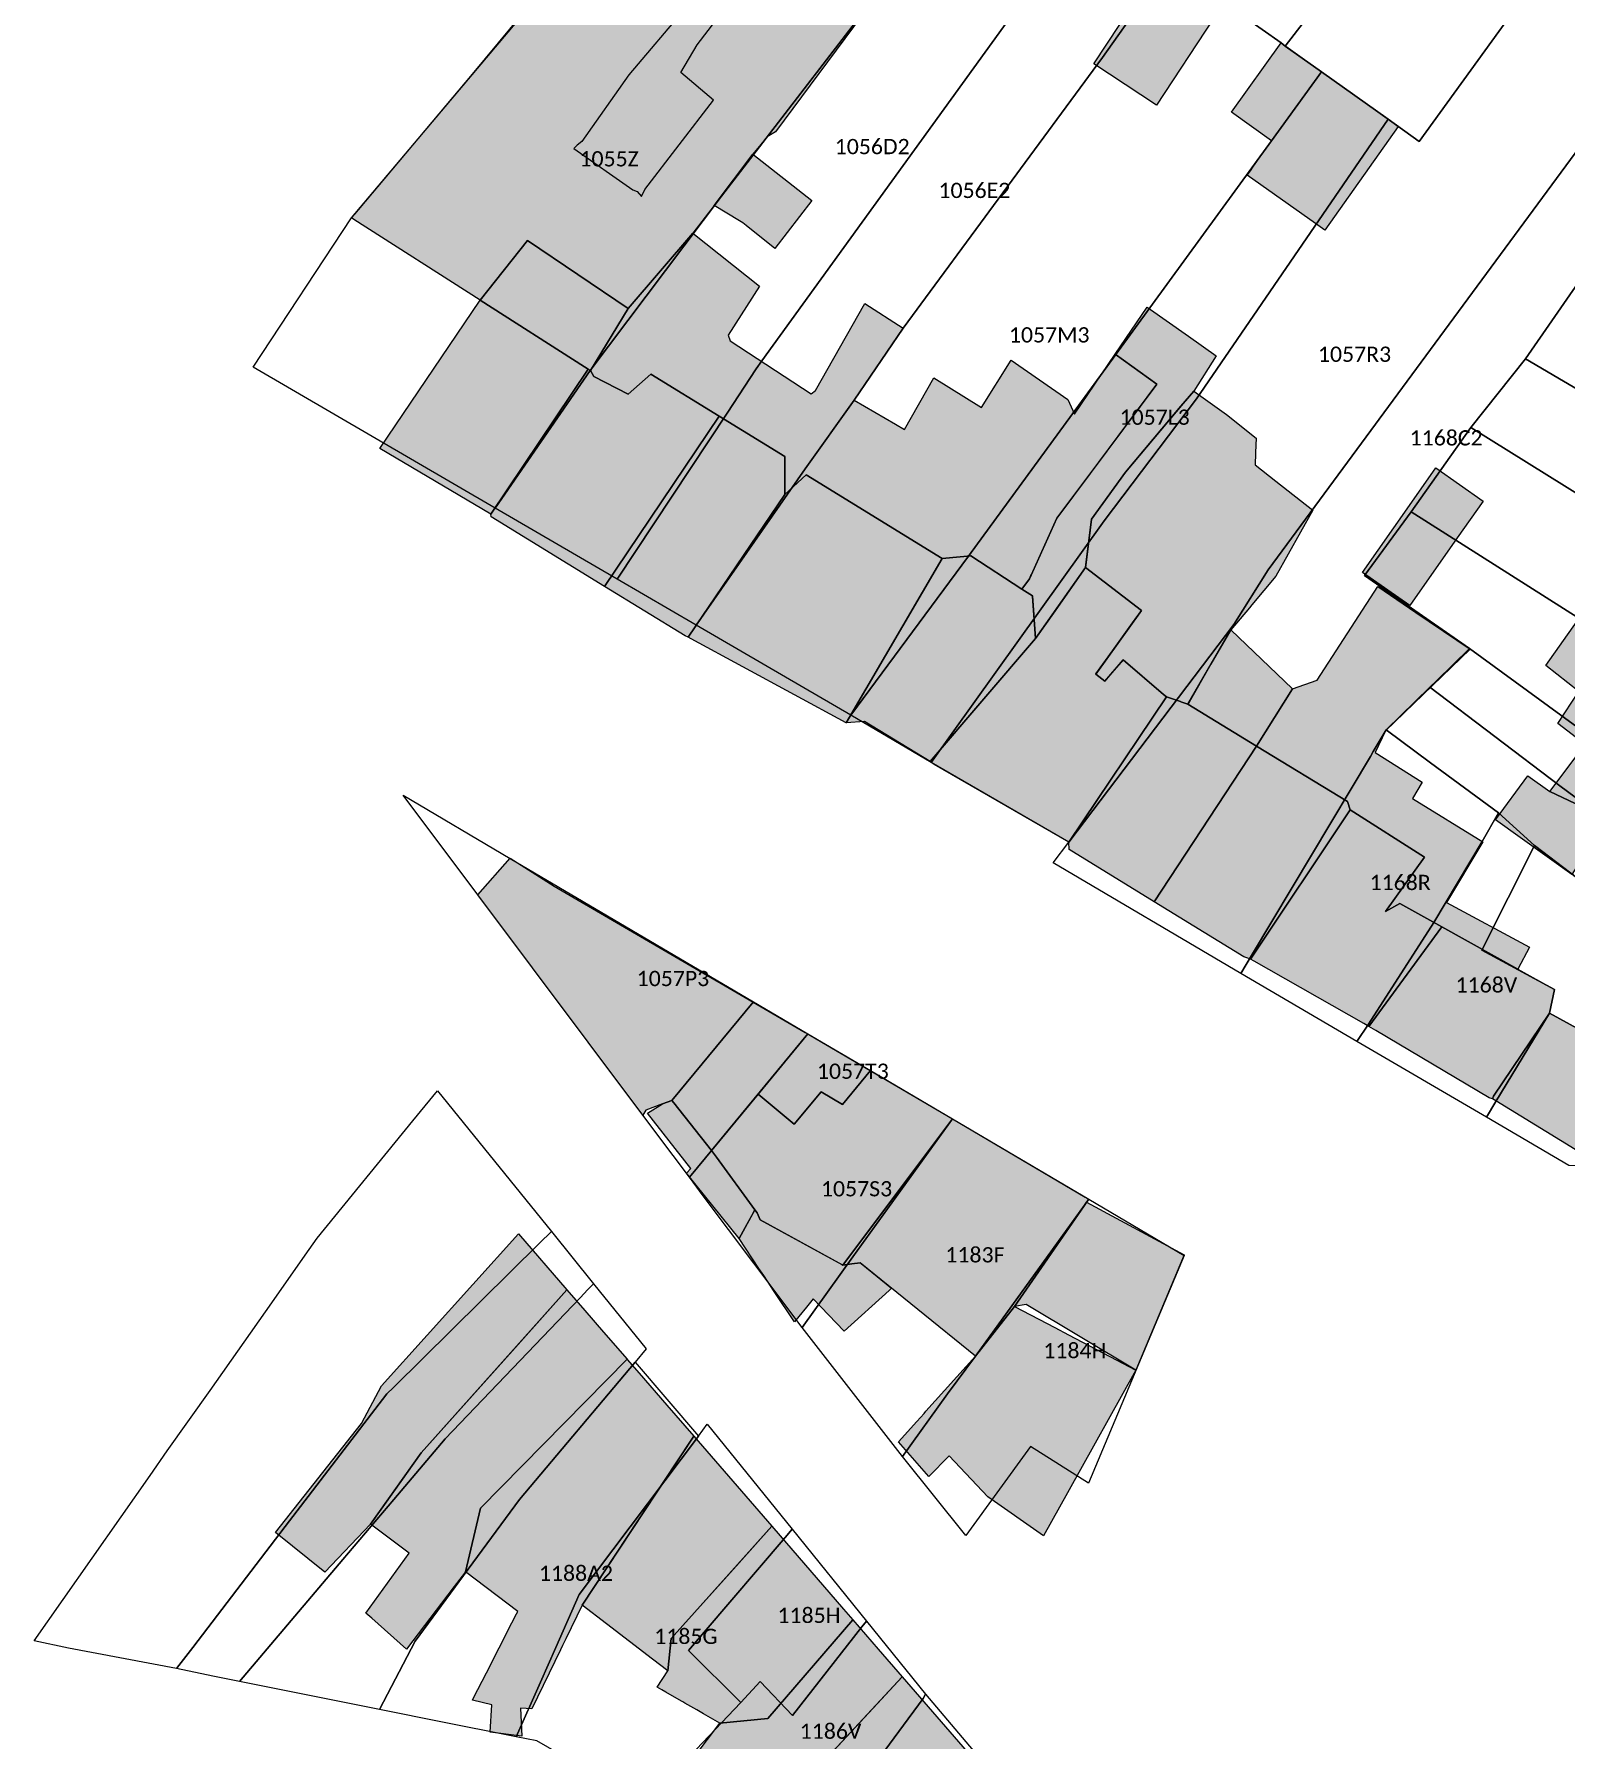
# Model space of a CAD drawing. Header units: metres. Extents: x 113120 to 240396, y 120329 to 242116.
# Drawn here: x 113218.3 to 113298.6, y 121761.3 to 121850.8 of the extents above; entities that cross this region are included whole.
import ezdxf

# ---------------------------------------------------------------- set-up
doc = ezdxf.new("R2010")
doc.units = ezdxf.units.M
doc.header["$LTSCALE"] = 3
for name, color, linetype, lineweight in [('Bpn_CaPa', 78, 'Continuous', 0), ('Bpn_ReBu', 4, 'Continuous', 0), ('Bpt_CaNu', 7, 'Continuous', 0), ('Hachure bâtiment', 11, 'Continuous', 0)]:
    doc.layers.add(name, color=color, linetype=linetype, lineweight=lineweight)
doc.styles.add('Legend', font='')
doc.styles.get('Legend').set_extended_font_data('Calibri')

msp = doc.modelspace()

# ---------------------------------------------------------------- hatches: boundary and pattern name
at = {"layer": 'Hachure bâtiment'}
h = msp.add_hatch(color=256, dxfattribs=at)
h.dxf.hatch_style = 1
h.paths.add_polyline_path([(113249.92, 121842.535), (113250.15, 121842.279), (113250.325, 121842.648), (113253.92, 121847.337), (113252.216, 121848.786), (113253.061, 121850.226), (113256.583, 121854.834), (113255.541, 121855.811), (113249.482, 121848.667), (113247.015, 121845.164), (113246.784, 121844.968), (113246.61, 121844.801), (113249.7, 121842.631)], flags=16)
h.paths.add_polyline_path([(113249.302, 121858.217), (113252.974, 121862.591), (113253.014, 121862.679), (113258.228, 121858.982), (113263.916, 121854.929), (113263.996, 121854.872), (113257.182, 121845.669), (113256.733, 121845.411), (113255.986, 121844.506), (113253.969, 121841.814), (113252.845, 121840.357), (113249.459, 121836.41), (113244.179, 121839.976), (113241.692, 121836.846), (113235.069, 121841.077), (113234.942, 121841.158), (113235.117, 121841.351), (113235.311, 121841.58), (113241.291, 121848.702), (113244.615, 121852.719), (113245.513, 121853.704)])
h = msp.add_hatch(color=256, dxfattribs=at)
h.dxf.hatch_style = 1
h.paths.add_polyline_path([(113259.087, 121842.066), (113257.144, 121839.559), (113255.641, 121840.762), (113255.467, 121840.901), (113255.288, 121841.004), (113253.969, 121841.814), (113255.986, 121844.506)], flags=17)
h.paths.add_polyline_path([(113249.92, 121842.535), (113250.15, 121842.279), (113250.325, 121842.648), (113253.92, 121847.337), (113252.216, 121848.786), (113253.061, 121850.226), (113256.583, 121854.834), (113255.541, 121855.811), (113249.482, 121848.667), (113247.015, 121845.164), (113246.784, 121844.968), (113246.61, 121844.801), (113249.7, 121842.631)], flags=16)
h = msp.add_hatch(color=256, dxfattribs=at)
h.dxf.hatch_style = 1
h.paths.add_polyline_path([(113280.144, 121851.612), (113277.15, 121847.066), (113273.862, 121849.233), (113276.601, 121853.388)])
h = msp.add_hatch(color=256, dxfattribs=at)
h.dxf.hatch_style = 1
h.paths.add_polyline_path([(113289.375, 121846.278), (113289.619, 121846.104), (113289.833, 121845.95), (113285.984, 121840.518), (113285.486, 121840.871), (113281.917, 121843.401), (113282.076, 121843.627), (113282.249, 121843.873), (113283.184, 121845.201), (113281.084, 121846.701), (113283.684, 121850.334)])
h = msp.add_hatch(color=256, dxfattribs=at)
h.dxf.hatch_style = 1
h.paths.add_polyline_path([(113256.33, 121837.579), (113254.699, 121835.012), (113254.794, 121834.708), (113259.046, 121831.936), (113259.268, 121832.104), (113261.866, 121836.659), (113263.87, 121835.382), (113261.305, 121831.602), (113263.462, 121830.333), (113263.942, 121830.052), (113265.486, 121832.768), (113267.97, 121831.21), (113269.527, 121833.695), (113272.503, 121831.624), (113272.855, 121830.871), (113274.994, 121834.008), (113277.169, 121832.432), (113271.931, 121825.406), (113270.489, 121822.231), (113270.086, 121821.692), (113267.412, 121823.425), (113266.106, 121823.306), (113265.917, 121823.289), (113258.779, 121827.685), (113257.668, 121826.655), (113257.663, 121828.639), (113254.225, 121830.758), (113250.642, 121832.966), (113249.455, 121831.918), (113247.648, 121832.844), (113247.482, 121833.145), (113249.459, 121836.41), (113252.845, 121840.357)])
h = msp.add_hatch(color=256, dxfattribs=at)
h.dxf.hatch_style = 1
h.paths.add_polyline_path([(113249.459, 121836.41), (113247.482, 121833.145), (113247.353, 121833.227), (113247.163, 121833.348), (113241.692, 121836.846), (113244.179, 121839.976)])
h = msp.add_hatch(color=256, dxfattribs=at)
h.dxf.hatch_style = 1
h.paths.add_polyline_path([(113247.163, 121833.348), (113247.353, 121833.227), (113242.253, 121825.626), (113236.433, 121829.069), (113241.692, 121836.846)])
h = msp.add_hatch(color=256, dxfattribs=at)
h.dxf.hatch_style = 1
h.paths.add_polyline_path([(113270.65, 121821.327), (113270.086, 121821.692), (113270.489, 121822.231), (113270.569, 121822.406), (113270.594, 121822.462), (113271.931, 121825.406), (113274.123, 121828.346), (113277.169, 121832.432), (113274.994, 121834.008), (113276.673, 121836.472), (113278.83, 121834.95), (113280.282, 121833.926), (113279.105, 121832.078), (113278.557, 121831.426), (113276.626, 121829.129), (113275.532, 121827.826), (113273.75, 121825.355), (113273.606, 121824.197), (113273.434, 121822.825), (113271.84, 121820.557), (113270.818, 121819.104), (113270.653, 121821.292)])
h = msp.add_hatch(color=256, dxfattribs=at)
h.dxf.hatch_style = 1
h.paths.add_polyline_path([(113247.482, 121833.145), (113247.648, 121832.844), (113249.455, 121831.918), (113250.642, 121832.966), (113254.225, 121830.758), (113248.212, 121821.831), (113242.259, 121825.472), (113242.253, 121825.626), (113247.353, 121833.227)])
h = msp.add_hatch(color=256, dxfattribs=at)
h.dxf.hatch_style = 1
h.paths.add_polyline_path([(113278.802, 121815.662), (113278.435, 121815.776), (113278.406, 121815.786), (113277.677, 121816.032), (113277.528, 121816.16), (113277.518, 121816.169), (113275.401, 121817.984), (113274.816, 121817.299), (113274.598, 121817.045), (113274.447, 121816.868), (113273.97, 121817.233), (113273.981, 121817.248), (113274.852, 121818.455), (113275.905, 121819.913), (113276.372, 121820.561), (113273.434, 121822.825), (113273.75, 121825.355), (113275.532, 121827.826), (113278.432, 121831.278), (113279.105, 121832.078), (113280.826, 121830.846), (113282.386, 121829.607), (113282.355, 121828.856), (113282.355, 121828.85), (113282.354, 121828.825), (113282.329, 121828.21), (113283.414, 121827.357), (113285.349, 121825.833), (113283.41, 121822.369), (113282.154, 121820.869), (113282.024, 121820.713), (113281.052, 121819.553), (113280.013, 121817.755), (113278.862, 121815.766)])
h = msp.add_hatch(color=256, dxfattribs=at)
h.dxf.hatch_style = 1
h.paths.add_polyline_path([(113257.663, 121828.639), (113257.668, 121826.655), (113252.603, 121819.167), (113252.445, 121819.242), (113248.212, 121821.831), (113254.225, 121830.758)])
h = msp.add_hatch(color=256, dxfattribs=at)
h.dxf.hatch_style = 1
h.paths.add_polyline_path([(113265.917, 121823.289), (113260.888, 121814.676), (113252.751, 121819.087), (113252.603, 121819.167), (113257.668, 121826.655), (113258.779, 121827.685)])
h = msp.add_hatch(color=256, dxfattribs=at)
h.dxf.hatch_style = 1
h.paths.add_polyline_path([(113294.285, 121826.298), (113292.929, 121824.369), (113290.435, 121820.824), (113287.958, 121822.565), (113290.426, 121826.075), (113291.809, 121828.04)])
h = msp.add_hatch(color=256, dxfattribs=at)
h.dxf.hatch_style = 1
h.paths.add_polyline_path([(113270.086, 121821.692), (113270.65, 121821.327), (113270.818, 121819.104), (113265.295, 121812.644), (113261.845, 121814.739), (113260.888, 121814.676), (113265.917, 121823.289), (113266.106, 121823.306), (113267.412, 121823.425)])
h = msp.add_hatch(color=256, dxfattribs=at)
h.dxf.hatch_style = 1
h.paths.add_polyline_path([(113276.372, 121820.561), (113273.97, 121817.233), (113274.447, 121816.868), (113275.401, 121817.984), (113277.528, 121816.16), (113277.677, 121816.032), (113272.562, 121808.41), (113265.503, 121812.493), (113265.295, 121812.644), (113270.818, 121819.104), (113273.434, 121822.825)])
h = msp.add_hatch(color=256, dxfattribs=at)
h.dxf.hatch_style = 1
h.paths.add_polyline_path([(113290.76, 121820.469), (113293.6, 121818.535), (113289.159, 121814.259), (113288.617, 121813.118), (113291.084, 121811.568), (113290.584, 121810.701), (113294.276, 121808.426), (113292.367, 121805.251), (113296.717, 121802.901), (113296.097, 121801.757), (113292.126, 121803.969), (113289.919, 121805.198), (113289.167, 121804.782), (113291.203, 121807.634), (113287.309, 121810.106), (113287.163, 121810.544), (113282.403, 121813.458), (113284.284, 121816.451), (113285.584, 121816.918), (113288.767, 121821.818)])
h = msp.add_hatch(color=256, dxfattribs=at)
h.dxf.hatch_style = 1
h.paths.add_polyline_path([(113278.802, 121815.662), (113281.052, 121819.553), (113284.284, 121816.451), (113282.403, 121813.458)])
h = msp.add_hatch(color=256, dxfattribs=at)
h.dxf.hatch_style = 1
h.paths.add_polyline_path([(113304.741, 121816.953), (113304.723, 121816.637), (113304.696, 121816.182), (113302.982, 121813.798), (113302.818, 121813.569), (113302.076, 121812.538), (113299.626, 121813.543), (113298.203, 121814.642), (113299.307, 121816.323), (113297.564, 121817.689), (113299.218, 121820), (113301.055, 121818.986), (113304.37, 121817.158)])
h = msp.add_hatch(color=256, dxfattribs=at)
h.dxf.hatch_style = 1
h.paths.add_polyline_path([(113278.406, 121815.786), (113278.435, 121815.776), (113278.802, 121815.662), (113282.403, 121813.458), (113277.028, 121805.291), (113272.578, 121808.026), (113272.562, 121808.41), (113277.677, 121816.032)])
h = msp.add_hatch(color=256, dxfattribs=at)
h.dxf.hatch_style = 1
h.paths.add_polyline_path([(113287.163, 121810.544), (113287.309, 121810.106), (113282.078, 121802.287), (113281.898, 121802.351), (113281.728, 121802.402), (113277.028, 121805.291), (113282.403, 121813.458)])
h = msp.add_hatch(color=256, dxfattribs=at)
h.dxf.hatch_style = 1
h.paths.add_polyline_path([(113302.076, 121812.538), (113302.423, 121812.155), (113302.479, 121812.093), (113302.329, 121812.01), (113300.801, 121809.631), (113297.775, 121811.065), (113299.626, 121813.543)])
h = msp.add_hatch(color=256, dxfattribs=at)
h.dxf.hatch_style = 1
h.paths.add_polyline_path([(113298.931, 121806.719), (113294.928, 121809.579), (113296.62, 121811.886), (113297.775, 121811.065), (113300.801, 121809.631), (113299.745, 121807.986)])
h = msp.add_hatch(color=256, dxfattribs=at)
h.dxf.hatch_style = 1
h.paths.add_polyline_path([(113291.203, 121807.634), (113289.167, 121804.782), (113289.919, 121805.198), (113292.126, 121803.969), (113288.282, 121798.753), (113288.022, 121798.903), (113282.271, 121802.177), (113282.078, 121802.287), (113287.309, 121810.106)])
h = msp.add_hatch(color=256, dxfattribs=at)
h.dxf.hatch_style = 1
h.paths.add_polyline_path([(113245.567, 121806.101), (113256.009, 121800.023), (113251.747, 121794.858), (113251.245, 121794.684), (113250.374, 121794.354), (113250.217, 121794.101), (113241.567, 121805.651), (113243.267, 121807.568)])
h = msp.add_hatch(color=256, dxfattribs=at)
h.dxf.hatch_style = 1
h.paths.add_polyline_path([(113296.097, 121801.757), (113298.024, 121800.684), (113297.767, 121799.444), (113294.826, 121795.097), (113294.77, 121794.956), (113294.591, 121795.013), (113288.653, 121798.533), (113288.282, 121798.753), (113292.126, 121803.969)])
h = msp.add_hatch(color=256, dxfattribs=at)
h.dxf.hatch_style = 1
h.paths.add_polyline_path([(113258.74, 121798.434), (113258.87, 121798.358), (113253.829, 121792.248), (113251.841, 121794.741), (113251.747, 121794.858), (113256.009, 121800.023)])
h = msp.add_hatch(color=256, dxfattribs=at)
h.dxf.hatch_style = 1
h.paths.add_polyline_path([(113300.283, 121798.085), (113304.214, 121795.856), (113304.119, 121795.658), (113301.739, 121790.686), (113294.956, 121794.842), (113294.77, 121794.956), (113294.826, 121795.097), (113297.767, 121799.444)])
h = msp.add_hatch(color=256, dxfattribs=at)
h.dxf.hatch_style = 1
h.paths.add_polyline_path([(113259.016, 121798.272), (113266.45, 121793.899), (113260.713, 121786.235), (113256.377, 121788.601), (113256.207, 121788.979), (113256.097, 121789.131), (113254.089, 121791.891), (113253.829, 121792.248), (113258.87, 121798.358)])
h = msp.add_hatch(color=256, dxfattribs=at)
h.dxf.hatch_style = 1
h.paths.add_polyline_path([(113251.841, 121794.741), (113253.829, 121792.248), (113254.089, 121791.891), (113256.097, 121789.131), (113255.263, 121787.633), (113252.508, 121791.057), (113252.729, 121791.297), (113250.457, 121794.203), (113251.245, 121794.684), (113251.747, 121794.858)])
h = msp.add_hatch(color=256, dxfattribs=at)
h.dxf.hatch_style = 1
h.paths.add_polyline_path([(113273.417, 121789.801), (113273.568, 121789.704), (113273.487, 121789.531), (113273.361, 121789.348), (113269.711, 121784.071), (113267.665, 121781.45), (113261.621, 121786.355), (113261.18, 121786.297), (113260.713, 121786.235), (113266.45, 121793.899)])
h = msp.add_hatch(color=256, dxfattribs=at)
h.dxf.hatch_style = 1
h.paths.add_polyline_path([(113278.598, 121786.779), (113276.077, 121780.717), (113270.322, 121784.173), (113269.711, 121784.071), (113273.361, 121789.348), (113273.487, 121789.531)])
h = msp.add_hatch(color=256, dxfattribs=at)
h.dxf.hatch_style = 1
h.paths.add_polyline_path([(113259.159, 121784.46), (113258.798, 121784.02), (113258.399, 121783.535), (113258.17, 121783.256), (113257.112, 121784.85), (113256.556, 121785.686), (113256.307, 121786.061), (113255.263, 121787.633), (113255.579, 121788.2), (113255.936, 121788.842), (113256.097, 121789.131), (113256.207, 121788.979), (113256.377, 121788.601), (113260.647, 121786.271), (113260.713, 121786.235), (113261.18, 121786.297), (113261.621, 121786.355), (113261.664, 121786.32), (113263.263, 121785.022), (113263.141, 121784.91), (113260.78, 121782.767)])
h = msp.add_hatch(color=256, dxfattribs=at)
h.dxf.hatch_style = 1
h.paths.add_polyline_path([(113230.964, 121772.218), (113235.471, 121777.926), (113236.515, 121779.902), (113243.694, 121787.876), (113246.237, 121784.938), (113238.601, 121776.38), (113237.149, 121774.344), (113235.931, 121772.638), (113233.538, 121770.136)])
h = msp.add_hatch(color=256, dxfattribs=at)
h.dxf.hatch_style = 1
h.paths.add_polyline_path([(113246.237, 121784.938), (113247.174, 121783.858), (113248.158, 121782.721), (113249.394, 121781.294), (113241.699, 121773.488), (113240.929, 121770.155), (113240.335, 121769.376), (113239.999, 121768.934), (113237.83, 121766.089), (113236.002, 121767.709), (113235.688, 121767.987), (113237.964, 121771.131), (113235.931, 121772.638), (113238.601, 121776.38), (113243.683, 121782.075)])
h = msp.add_hatch(color=256, dxfattribs=at)
h.dxf.hatch_style = 1
h.paths.add_polyline_path([(113272.487, 121774.29), (113271.224, 121772.029), (113268.311, 121774.076), (113266.276, 121776.231), (113265.214, 121775.153), (113263.62, 121776.965), (113264.579, 121778.028), (113264.966, 121778.457), (113265.064, 121778.566), (113267.665, 121781.45), (113269.711, 121784.071), (113271.832, 121782.954), (113272.535, 121782.583), (113274.714, 121781.435), (113276.077, 121780.717)])
h = msp.add_hatch(color=256, dxfattribs=at)
h.dxf.hatch_style = 1
h.paths.add_polyline_path([(113241.347, 121763.53), (113242.023, 121764.857), (113243.354, 121767.467), (113243.601, 121767.951), (113243.663, 121768.073), (113240.929, 121770.155), (113241.699, 121773.488), (113249.394, 121781.294), (113249.401, 121781.286), (113250.029, 121780.56), (113251.477, 121778.889), (113252.89, 121777.257), (113247.036, 121768.403), (113246.178, 121766.641), (113246.007, 121766.289), (113245.895, 121766.059), (113244.391, 121762.967), (113243.806, 121763.003), (113243.87, 121761.534), (113242.208, 121761.742), (113242.309, 121763.177), (113241.285, 121763.409)])
h = msp.add_hatch(color=256, dxfattribs=at)
h.dxf.hatch_style = 1
h.paths.add_polyline_path([(113252.787, 121777.101), (113252.89, 121777.257), (113256.979, 121772.535), (113252.93, 121768.014), (113251.712, 121766.654), (113251.537, 121764.947), (113250.735, 121765.563), (113248.312, 121767.423), (113247.041, 121768.399), (113247.036, 121768.403), (113250.572, 121773.751)])
h = msp.add_hatch(color=256, dxfattribs=at)
h.dxf.hatch_style = 1
h.paths.add_polyline_path([(113254.254, 121762.214), (113253.394, 121762.707), (113253.058, 121762.9), (113252.425, 121763.262), (113252.313, 121763.327), (113252.251, 121763.362), (113251.423, 121763.837), (113251.224, 121763.95), (113250.975, 121764.093), (113251.537, 121764.947), (113251.712, 121766.654), (113252.93, 121768.014), (113255.264, 121770.621), (113256.979, 121772.535), (113260.736, 121768.197), (113261.224, 121767.633), (113256.774, 121762.459)])
h = msp.add_hatch(color=256, dxfattribs=at)
h.dxf.hatch_style = 1
h.paths.add_polyline_path([(113262.293, 121762.994), (113256.76, 121757.028), (113253.668, 121758.847), (113252.32, 121759.64), (113254.255, 121762.214), (113254.261, 121762.215), (113256.772, 121762.459), (113261.224, 121767.633), (113262.567, 121766.083), (113263.818, 121764.639)])
h = msp.add_hatch(color=256, dxfattribs=at)
h.dxf.hatch_style = 1
h.paths.add_polyline_path([(113263.818, 121764.639), (113273.921, 121752.972), (113268.077, 121753.588), (113262.202, 121755.623), (113260.051, 121756.369), (113256.76, 121757.028)])

# ---------------------------------------------------------------- linework, layer by layer
at = {"layer": 'Bpn_CaPa'}
for points in [[(113277.801, 121854.5), (113282.568, 121860.633), (113288.253, 121868.177), (113290.276, 121871.239), (113291.628, 121873.182), (113291.29, 121873.752), (113292, 121875.646), (113291.419, 121884.697), (113300.823, 121884.882), (113301.077, 121876.054), (113301.268, 121872.717), (113299.174, 121869.989), (113283.9, 121850.167), (113283.692, 121850.339), (113280.7, 121852.442), (113277.801, 121854.5)], [(113283.9, 121850.167), (113299.174, 121869.989), (113301.268, 121872.717), (113301.077, 121876.054), (113300.823, 121884.882), (113310.844, 121885.079), (113317.018, 121884.35), (113311.887, 121876.265), (113311.718, 121875.944), (113310.509, 121874.028), (113308.035, 121869.917), (113305.984, 121866.851), (113300.018, 121857.733), (113290.935, 121845.167), (113289.304, 121846.328), (113285.807, 121848.821), (113283.9, 121850.167)], [(113245.981, 121854.279), (113249.303, 121858.216), (113248.57, 121859.514), (113243.748, 121868.235), (113243.18, 121869.318), (113249.089, 121871.934), (113249.714, 121870.431), (113252.975, 121862.59), (113257.549, 121859.524), (113264.006, 121854.864), (113254.347, 121842.303), (113247.465, 121833.155), (113242.475, 121825.936), (113229.786, 121833.33), (113234.943, 121841.157), (113245.049, 121853.145), (113245.981, 121854.279)], [(113268.727, 121861.786), (113272.501, 121867.3), (113278.091, 121863.598), (113256.455, 121833.659), (113256.162, 121833.239), (113254.637, 121830.912), (113248.877, 121822.206), (113242.475, 121825.936), (113247.465, 121833.155), (113254.347, 121842.303), (113264.006, 121854.864), (113268.727, 121861.786)], [(113277.801, 121854.5), (113274.318, 121849.567), (113263.871, 121835.381), (113261.306, 121831.601), (113258.738, 121828), (113253.025, 121819.791), (113248.877, 121822.206), (113254.637, 121830.912), (113256.162, 121833.239), (113256.455, 121833.659), (113278.091, 121863.598), (113282.568, 121860.633), (113277.801, 121854.5)], [(113305.901, 121853.8), (113283.007, 121822.695), (113281.204, 121819.832), (113272.563, 121808.409), (113265.341, 121812.586), (113274.413, 121825.277), (113279.261, 121831.663), (113289.304, 121846.328), (113290.935, 121845.167), (113300.018, 121857.733), (113305.901, 121853.8)], [(113277.801, 121854.5), (113280.7, 121852.442), (113283.692, 121850.339), (113283.9, 121850.167), (113285.807, 121848.821), (113283.185, 121845.2), (113275.018, 121833.99), (113272.755, 121830.884), (113267.297, 121823.414), (113261.125, 121815.072), (113257.702, 121817.069), (113253.025, 121819.791), (113258.738, 121828), (113261.306, 121831.601), (113263.871, 121835.381), (113274.318, 121849.567), (113277.801, 121854.5)], [(113281.574, 121801.526), (113271.742, 121807.324), (113272.563, 121808.409), (113281.204, 121819.832), (113283.007, 121822.695), (113305.901, 121853.8), (113309.118, 121851.65), (113307.112, 121848.868), (113305.703, 121846.915), (113303.122, 121843.329), (113296.507, 121833.765), (113293.631, 121830.164), (113290.502, 121825.742), (113288.061, 121822.407), (113293.568, 121818.567), (113291.854, 121816.892), (113291.494, 121816.541), (113289.201, 121814.3), (113288.523, 121813.166), (113288.373, 121812.915), (113282.191, 121802.56), (113281.574, 121801.526)], [(113261.125, 121815.072), (113267.297, 121823.414), (113272.755, 121830.884), (113275.018, 121833.99), (113283.185, 121845.2), (113285.807, 121848.821), (113289.304, 121846.328), (113279.261, 121831.663), (113274.413, 121825.277), (113265.341, 121812.586), (113261.125, 121815.072)], [(113321.032, 121823.765), (113318.36, 121825.482), (113316.865, 121823.155), (113312.872, 121825.714), (113312.173, 121824.567), (113309.558, 121826.094), (113296.507, 121833.765), (113303.122, 121843.329), (113314.026, 121833.92), (113315.74, 121832.564), (113322.856, 121826.739), (113321.032, 121823.765)], [(113293.631, 121830.164), (113296.507, 121833.765), (113309.558, 121826.094), (113307.945, 121823.699), (113307.411, 121823.938), (113306.168, 121822.223), (113302.535, 121824.621), (113293.631, 121830.164)], [(113290.502, 121825.742), (113293.631, 121830.164), (113302.535, 121824.621), (113302.184, 121824.157), (113310.387, 121818.29), (113315.67, 121814.749), (113313.083, 121810.51), (113299.556, 121819.991), (113299.399, 121820.087), (113290.502, 121825.742)], [(113290.502, 121825.742), (113299.399, 121820.087), (113299.556, 121819.991), (113313.083, 121810.51), (113310.654, 121806.532), (113302.48, 121812.092), (113300.093, 121813.821), (113299.008, 121814.608), (113293.568, 121818.567), (113288.061, 121822.407), (113290.502, 121825.742)], [(113293.568, 121818.567), (113299.008, 121814.608), (113300.093, 121813.821), (113302.48, 121812.092), (113310.654, 121806.532), (113308.847, 121803.568), (113298.311, 121811.367), (113291.494, 121816.541), (113291.854, 121816.892), (113293.568, 121818.567)], [(113289.201, 121814.3), (113291.494, 121816.541), (113298.311, 121811.367), (113308.847, 121803.568), (113306.834, 121800.257), (113301.454, 121804.827), (113296.985, 121808.236), (113295.085, 121809.95), (113291.525, 121812.582), (113289.201, 121814.3)], [(113289.201, 121814.3), (113291.525, 121812.582), (113295.085, 121809.95), (113294.241, 121808.447), (113291.701, 121804.205), (113288.275, 121798.864), (113287.652, 121797.961), (113281.574, 121801.526), (113282.191, 121802.56), (113288.373, 121812.915), (113288.523, 121813.166), (113289.201, 121814.3)], [(113256.259, 121795.207), (113252.668, 121790.839), (113251.804, 121791.986), (113250.218, 121794.1), (113241.568, 121805.65), (113237.654, 121810.876), (113243.268, 121807.567), (113258.87, 121798.357), (113256.259, 121795.207)], [(113297.768, 121799.443), (113294.952, 121794.808), (113294.466, 121793.984), (113287.652, 121797.961), (113288.275, 121798.864), (113291.701, 121804.205), (113294.241, 121808.447), (113295.085, 121809.95), (113296.985, 121808.236), (113294.213, 121802.75), (113298.025, 121800.683), (113297.768, 121799.443)], [(113304.254, 121795.841), (113302.857, 121796.616), (113300.276, 121798.071), (113297.768, 121799.443), (113298.025, 121800.683), (113294.213, 121802.75), (113296.985, 121808.236), (113301.454, 121804.827), (113306.834, 121800.257), (113304.254, 121795.841)], [(113304.254, 121795.841), (113303.654, 121794.806), (113302.325, 121791.945), (113300.549, 121791.415), (113298.77, 121791.459), (113294.466, 121793.984), (113294.952, 121794.808), (113297.768, 121799.443), (113300.276, 121798.071), (113302.857, 121796.616), (113304.254, 121795.841)], [(113256.259, 121795.207), (113258.87, 121798.357), (113262.151, 121796.436), (113260.683, 121794.665), (113259.564, 121795.326), (113258.16, 121793.632), (113256.259, 121795.207)], [(113258.567, 121782.959), (113256.039, 121786.333), (113253.39, 121789.869), (113252.668, 121790.839), (113256.259, 121795.207), (113258.16, 121793.632), (113259.564, 121795.326), (113260.683, 121794.665), (113262.151, 121796.436), (113266.453, 121793.901), (113261.238, 121786.666), (113258.567, 121782.959)], [(113239.455, 121795.375), (113245.426, 121787.991), (113244.807, 121787.38), (113237.139, 121779.817), (113236.801, 121779.483), (113231.457, 121772.527), (113226.625, 121766.186), (113225.76, 121765.068), (113220.111, 121766.136), (113218.3, 121766.531), (113224.383, 121775.207), (113225.283, 121776.49), (113227.53, 121779.659), (113230.757, 121784.249), (113232.505, 121786.757), (113233.135, 121787.652), (113238.16, 121793.792), (113239.455, 121795.375)], [(113258.567, 121782.959), (113261.238, 121786.666), (113266.453, 121793.901), (113273.601, 121789.687), (113267.666, 121781.449), (113266.191, 121779.49), (113263.843, 121776.197), (113258.567, 121782.959)], [(113263.843, 121776.197), (113266.191, 121779.49), (113267.666, 121781.449), (113273.601, 121789.687), (113278.601, 121786.74), (113273.598, 121774.796), (113270.551, 121776.722), (113267.163, 121772.053), (113263.843, 121776.197)], [(113229.064, 121764.389), (113227.671, 121764.667), (113225.76, 121765.068), (113226.625, 121766.186), (113231.457, 121772.527), (113236.801, 121779.483), (113237.139, 121779.817), (113244.807, 121787.38), (113245.426, 121787.991), (113247.638, 121785.256), (113247.344, 121784.951), (113246.931, 121784.523), (113239.857, 121777.126), (113237.163, 121773.947), (113234.495, 121770.799), (113229.064, 121764.389)], [(113236.407, 121762.928), (113229.064, 121764.389), (113234.495, 121770.799), (113237.163, 121773.947), (113239.857, 121777.126), (113246.931, 121784.523), (113247.344, 121784.951), (113247.638, 121785.256), (113250.401, 121781.839), (113249.82, 121781.146), (113243.75, 121773.935), (113241.059, 121770.284), (113238.285, 121766.517), (113236.407, 121762.928)], [(113236.407, 121762.928), (113238.285, 121766.517), (113241.059, 121770.284), (113243.75, 121773.935), (113249.82, 121781.146), (113253.136, 121777.268), (113246.889, 121768.953), (113245.658, 121766.177), (113245.255, 121765.268), (113244.854, 121764.364), (113243.585, 121761.5), (113239.457, 121762.322), (113236.759, 121762.858), (113236.407, 121762.928)], [(113258.051, 121772.378), (113257.687, 121771.946), (113253.432, 121766.975), (113252.615, 121766.021), (113255.362, 121763.286), (113250.334, 121758.017), (113244.668, 121761.285), (113243.585, 121761.5), (113244.854, 121764.364), (113245.255, 121765.268), (113245.658, 121766.177), (113246.889, 121768.953), (113253.136, 121777.268), (113253.599, 121777.884), (113258.051, 121772.378)], [(113258.051, 121772.378), (113261.942, 121767.566), (113261.699, 121767.255), (113258.061, 121762.61), (113256.378, 121764.39), (113255.362, 121763.286), (113252.615, 121766.021), (113253.432, 121766.975), (113257.687, 121771.946), (113258.051, 121772.378)], [(113265.042, 121763.733), (113264.913, 121763.497), (113260.052, 121756.912), (113256.494, 121757.728), (113255.943, 121757.107), (113255.224, 121755.195), (113250.334, 121758.017), (113255.362, 121763.286), (113256.378, 121764.39), (113258.061, 121762.61), (113261.699, 121767.255), (113261.942, 121767.566), (113265.042, 121763.733)], [(113265.042, 121763.733), (113268.114, 121760.096), (113268.004, 121759.972), (113263.636, 121755.401), (113260.731, 121752.952), (113255.224, 121755.195), (113255.943, 121757.107), (113256.494, 121757.728), (113260.052, 121756.912), (113264.913, 121763.497), (113265.042, 121763.733)]]:
    msp.add_lwpolyline(points, close=True, dxfattribs=at)
at = {"layer": 'Bpn_ReBu'}
for points in [[(113249.302, 121858.217), (113252.974, 121862.591), (113253.014, 121862.679), (113258.228, 121858.982), (113263.916, 121854.929), (113263.996, 121854.872), (113257.182, 121845.669), (113256.733, 121845.411), (113255.986, 121844.506), (113253.969, 121841.814), (113252.845, 121840.357), (113249.459, 121836.41), (113244.179, 121839.976), (113241.692, 121836.846), (113235.069, 121841.077), (113234.942, 121841.158), (113235.117, 121841.351), (113235.311, 121841.58), (113241.291, 121848.702), (113244.615, 121852.719), (113245.513, 121853.704), (113249.302, 121858.217)], [(113249.92, 121842.535), (113250.15, 121842.279), (113250.325, 121842.648), (113253.92, 121847.337), (113252.216, 121848.786), (113253.061, 121850.226), (113256.583, 121854.834), (113255.541, 121855.811), (113249.482, 121848.667), (113247.015, 121845.164), (113246.784, 121844.968), (113246.61, 121844.801), (113249.7, 121842.631), (113249.92, 121842.535)], [(113280.144, 121851.612), (113277.15, 121847.066), (113273.862, 121849.233), (113276.601, 121853.388), (113280.144, 121851.612)], [(113289.375, 121846.278), (113289.619, 121846.104), (113289.833, 121845.95), (113285.984, 121840.518), (113285.486, 121840.871), (113281.917, 121843.401), (113282.076, 121843.627), (113282.249, 121843.873), (113283.184, 121845.201), (113281.084, 121846.701), (113283.684, 121850.334), (113289.375, 121846.278)], [(113259.087, 121842.066), (113257.144, 121839.559), (113255.641, 121840.762), (113255.467, 121840.901), (113255.288, 121841.004), (113253.969, 121841.814), (113255.986, 121844.506), (113259.087, 121842.066)], [(113256.33, 121837.579), (113254.699, 121835.012), (113254.794, 121834.708), (113259.046, 121831.936), (113259.268, 121832.104), (113261.866, 121836.659), (113263.87, 121835.382), (113261.305, 121831.602), (113263.462, 121830.333), (113263.942, 121830.052), (113265.486, 121832.768), (113267.97, 121831.21), (113269.527, 121833.695), (113272.503, 121831.624), (113272.855, 121830.871), (113274.994, 121834.008), (113277.169, 121832.432), (113271.931, 121825.406), (113270.489, 121822.231), (113270.086, 121821.692), (113267.412, 121823.425), (113266.106, 121823.306), (113265.917, 121823.289), (113258.779, 121827.685), (113257.668, 121826.655), (113257.663, 121828.639), (113254.225, 121830.758), (113250.642, 121832.966), (113249.455, 121831.918), (113247.648, 121832.844), (113247.482, 121833.145), (113249.459, 121836.41), (113252.845, 121840.357), (113256.33, 121837.579)], [(113249.459, 121836.41), (113247.482, 121833.145), (113247.353, 121833.227), (113247.163, 121833.348), (113241.692, 121836.846), (113244.179, 121839.976), (113249.459, 121836.41)], [(113247.163, 121833.348), (113247.353, 121833.227), (113242.253, 121825.626), (113236.433, 121829.069), (113241.692, 121836.846), (113247.163, 121833.348)], [(113270.65, 121821.327), (113270.086, 121821.692), (113270.489, 121822.231), (113270.569, 121822.406), (113270.594, 121822.462), (113271.931, 121825.406), (113274.123, 121828.346), (113277.169, 121832.432), (113274.994, 121834.008), (113276.673, 121836.472), (113278.83, 121834.95), (113280.282, 121833.926), (113279.105, 121832.078), (113278.557, 121831.426), (113276.626, 121829.129), (113275.532, 121827.826), (113273.75, 121825.355), (113273.606, 121824.197), (113273.434, 121822.825), (113271.84, 121820.557), (113270.818, 121819.104), (113270.653, 121821.292), (113270.65, 121821.327)], [(113247.482, 121833.145), (113247.648, 121832.844), (113249.455, 121831.918), (113250.642, 121832.966), (113254.225, 121830.758), (113248.212, 121821.831), (113242.259, 121825.472), (113242.253, 121825.626), (113247.353, 121833.227), (113247.482, 121833.145)], [(113278.802, 121815.662), (113278.435, 121815.776), (113278.406, 121815.786), (113277.677, 121816.032), (113277.528, 121816.16), (113277.518, 121816.169), (113275.401, 121817.984), (113274.816, 121817.299), (113274.598, 121817.045), (113274.447, 121816.868), (113273.97, 121817.233), (113273.981, 121817.248), (113274.852, 121818.455), (113275.905, 121819.913), (113276.372, 121820.561), (113273.434, 121822.825), (113273.75, 121825.355), (113275.532, 121827.826), (113278.432, 121831.278), (113279.105, 121832.078), (113280.826, 121830.846), (113282.386, 121829.607), (113282.355, 121828.856), (113282.355, 121828.85), (113282.354, 121828.825), (113282.329, 121828.21), (113283.414, 121827.357), (113285.349, 121825.833), (113283.41, 121822.369), (113282.154, 121820.869), (113282.024, 121820.713), (113281.052, 121819.553), (113280.013, 121817.755), (113278.862, 121815.766), (113278.802, 121815.662)], [(113257.663, 121828.639), (113257.668, 121826.655), (113252.603, 121819.167), (113252.445, 121819.242), (113248.212, 121821.831), (113254.225, 121830.758), (113257.663, 121828.639)], [(113265.917, 121823.289), (113260.888, 121814.676), (113252.751, 121819.087), (113252.603, 121819.167), (113257.668, 121826.655), (113258.779, 121827.685), (113265.917, 121823.289)], [(113294.285, 121826.298), (113292.929, 121824.369), (113290.435, 121820.824), (113287.958, 121822.565), (113290.426, 121826.075), (113291.809, 121828.04), (113294.285, 121826.298)], [(113270.086, 121821.692), (113270.65, 121821.327), (113270.818, 121819.104), (113265.295, 121812.644), (113261.845, 121814.739), (113260.888, 121814.676), (113265.917, 121823.289), (113266.106, 121823.306), (113267.412, 121823.425), (113270.086, 121821.692)], [(113276.372, 121820.561), (113273.97, 121817.233), (113274.447, 121816.868), (113275.401, 121817.984), (113277.528, 121816.16), (113277.677, 121816.032), (113272.562, 121808.41), (113265.503, 121812.493), (113265.295, 121812.644), (113270.818, 121819.104), (113273.434, 121822.825), (113276.372, 121820.561)], [(113290.76, 121820.469), (113293.6, 121818.535), (113289.159, 121814.259), (113288.617, 121813.118), (113291.084, 121811.568), (113290.584, 121810.701), (113294.276, 121808.426), (113292.367, 121805.251), (113296.717, 121802.901), (113296.097, 121801.757), (113292.126, 121803.969), (113289.919, 121805.198), (113289.167, 121804.782), (113291.203, 121807.634), (113287.309, 121810.106), (113287.163, 121810.544), (113282.403, 121813.458), (113284.284, 121816.451), (113285.584, 121816.918), (113288.767, 121821.818), (113290.76, 121820.469)], [(113278.802, 121815.662), (113281.052, 121819.553), (113284.284, 121816.451), (113282.403, 121813.458), (113278.802, 121815.662)], [(113304.741, 121816.953), (113304.723, 121816.637), (113304.696, 121816.182), (113302.982, 121813.798), (113302.818, 121813.569), (113302.076, 121812.538), (113299.626, 121813.543), (113298.203, 121814.642), (113299.307, 121816.323), (113297.564, 121817.689), (113299.218, 121820), (113301.055, 121818.986), (113304.37, 121817.158), (113304.741, 121816.953)], [(113278.406, 121815.786), (113278.435, 121815.776), (113278.802, 121815.662), (113282.403, 121813.458), (113277.028, 121805.291), (113272.578, 121808.026), (113272.562, 121808.41), (113277.677, 121816.032), (113278.406, 121815.786)], [(113287.163, 121810.544), (113287.309, 121810.106), (113282.078, 121802.287), (113281.898, 121802.351), (113281.728, 121802.402), (113277.028, 121805.291), (113282.403, 121813.458), (113287.163, 121810.544)], [(113302.076, 121812.538), (113302.423, 121812.155), (113302.479, 121812.093), (113302.329, 121812.01), (113300.801, 121809.631), (113297.775, 121811.065), (113299.626, 121813.543), (113302.076, 121812.538)], [(113298.931, 121806.719), (113294.928, 121809.579), (113296.62, 121811.886), (113297.775, 121811.065), (113300.801, 121809.631), (113299.745, 121807.986), (113298.931, 121806.719)], [(113291.203, 121807.634), (113289.167, 121804.782), (113289.919, 121805.198), (113292.126, 121803.969), (113288.282, 121798.753), (113288.022, 121798.903), (113282.271, 121802.177), (113282.078, 121802.287), (113287.309, 121810.106), (113291.203, 121807.634)], [(113245.567, 121806.101), (113256.009, 121800.023), (113251.747, 121794.858), (113251.245, 121794.684), (113250.374, 121794.354), (113250.217, 121794.101), (113241.567, 121805.651), (113243.267, 121807.568), (113245.567, 121806.101)], [(113296.097, 121801.757), (113298.024, 121800.684), (113297.767, 121799.444), (113294.826, 121795.097), (113294.77, 121794.956), (113294.591, 121795.013), (113288.653, 121798.533), (113288.282, 121798.753), (113292.126, 121803.969), (113296.097, 121801.757)], [(113258.74, 121798.434), (113258.87, 121798.358), (113253.829, 121792.248), (113251.841, 121794.741), (113251.747, 121794.858), (113256.009, 121800.023), (113258.74, 121798.434)], [(113300.283, 121798.085), (113304.214, 121795.856), (113304.119, 121795.658), (113301.739, 121790.686), (113294.956, 121794.842), (113294.77, 121794.956), (113294.826, 121795.097), (113297.767, 121799.444), (113300.283, 121798.085)], [(113259.016, 121798.272), (113266.45, 121793.899), (113260.713, 121786.235), (113256.377, 121788.601), (113256.207, 121788.979), (113256.097, 121789.131), (113254.089, 121791.891), (113253.829, 121792.248), (113258.87, 121798.358), (113259.016, 121798.272)], [(113251.841, 121794.741), (113253.829, 121792.248), (113254.089, 121791.891), (113256.097, 121789.131), (113255.263, 121787.633), (113252.508, 121791.057), (113252.729, 121791.297), (113250.457, 121794.203), (113251.245, 121794.684), (113251.747, 121794.858), (113251.841, 121794.741)], [(113273.417, 121789.801), (113273.568, 121789.704), (113273.487, 121789.531), (113273.361, 121789.348), (113269.711, 121784.071), (113267.665, 121781.45), (113261.621, 121786.355), (113261.18, 121786.297), (113260.713, 121786.235), (113266.45, 121793.899), (113273.417, 121789.801)], [(113278.598, 121786.779), (113276.077, 121780.717), (113270.322, 121784.173), (113269.711, 121784.071), (113273.361, 121789.348), (113273.487, 121789.531), (113278.598, 121786.779)], [(113259.159, 121784.46), (113258.798, 121784.02), (113258.399, 121783.535), (113258.17, 121783.256), (113257.112, 121784.85), (113256.556, 121785.686), (113256.307, 121786.061), (113255.263, 121787.633), (113255.579, 121788.2), (113255.936, 121788.842), (113256.097, 121789.131), (113256.207, 121788.979), (113256.377, 121788.601), (113260.647, 121786.271), (113260.713, 121786.235), (113261.18, 121786.297), (113261.621, 121786.355), (113261.664, 121786.32), (113263.263, 121785.022), (113263.141, 121784.91), (113260.78, 121782.767), (113259.159, 121784.46)], [(113230.964, 121772.218), (113235.471, 121777.926), (113236.515, 121779.902), (113243.694, 121787.876), (113246.237, 121784.938), (113238.601, 121776.38), (113237.149, 121774.344), (113235.931, 121772.638), (113233.538, 121770.136), (113230.964, 121772.218)], [(113246.237, 121784.938), (113247.174, 121783.858), (113248.158, 121782.721), (113249.394, 121781.294), (113241.699, 121773.488), (113240.929, 121770.155), (113240.335, 121769.376), (113239.999, 121768.934), (113237.83, 121766.089), (113236.002, 121767.709), (113235.688, 121767.987), (113237.964, 121771.131), (113235.931, 121772.638), (113238.601, 121776.38), (113243.683, 121782.075), (113246.237, 121784.938)], [(113272.487, 121774.29), (113271.224, 121772.029), (113268.311, 121774.076), (113266.276, 121776.231), (113265.214, 121775.153), (113263.62, 121776.965), (113264.579, 121778.028), (113264.966, 121778.457), (113265.064, 121778.566), (113267.665, 121781.45), (113269.711, 121784.071), (113271.832, 121782.954), (113272.535, 121782.583), (113274.714, 121781.435), (113276.077, 121780.717), (113272.487, 121774.29)], [(113241.347, 121763.53), (113242.023, 121764.857), (113243.354, 121767.467), (113243.601, 121767.951), (113243.663, 121768.073), (113240.929, 121770.155), (113241.699, 121773.488), (113249.394, 121781.294), (113249.401, 121781.286), (113250.029, 121780.56), (113251.477, 121778.889), (113252.89, 121777.257), (113247.036, 121768.403), (113246.178, 121766.641), (113246.007, 121766.289), (113245.895, 121766.059), (113244.391, 121762.967), (113243.806, 121763.003), (113243.87, 121761.534), (113242.208, 121761.742), (113242.309, 121763.177), (113241.285, 121763.409), (113241.347, 121763.53)], [(113252.787, 121777.101), (113252.89, 121777.257), (113256.979, 121772.535), (113252.93, 121768.014), (113251.712, 121766.654), (113251.537, 121764.947), (113250.735, 121765.563), (113248.312, 121767.423), (113247.041, 121768.399), (113247.036, 121768.403), (113250.572, 121773.751), (113252.787, 121777.101)], [(113254.254, 121762.214), (113253.394, 121762.707), (113253.058, 121762.9), (113252.425, 121763.262), (113252.313, 121763.327), (113252.251, 121763.362), (113251.423, 121763.837), (113251.224, 121763.95), (113250.975, 121764.093), (113251.537, 121764.947), (113251.712, 121766.654), (113252.93, 121768.014), (113255.264, 121770.621), (113256.979, 121772.535), (113260.736, 121768.197), (113261.224, 121767.633), (113256.774, 121762.459), (113254.254, 121762.214)], [(113262.293, 121762.994), (113256.76, 121757.028), (113253.668, 121758.847), (113252.32, 121759.64), (113254.255, 121762.214), (113254.261, 121762.215), (113256.772, 121762.459), (113261.224, 121767.633), (113262.567, 121766.083), (113263.818, 121764.639), (113262.293, 121762.994)], [(113263.818, 121764.639), (113273.921, 121752.972), (113268.077, 121753.588), (113262.202, 121755.623), (113260.051, 121756.369), (113256.76, 121757.028), (113263.818, 121764.639)]]:
    msp.add_lwpolyline(points, close=True, dxfattribs=at)

# ---------------------------------------------------------------- texts
at = {"layer": 'Bpt_CaNu', "char_height": 0.8, "attachment_point": 7, "style": 'Legend'}
for s, insert in [('1055Z', (113246.896, 121843.848)), ('1056D2', (113260.283, 121844.489)), ('1056E2', (113265.722, 121842.19)), ('1057M3', (113269.416, 121834.613)), ('1057R3', (113285.621, 121833.598)), ('1057L3', (113275.215, 121830.297)), ('1168C2', (113290.43, 121829.212)), ('1168R', (113288.329, 121805.895)), ('1057P3', (113249.897, 121800.857)), ('1168V', (113292.838, 121800.52)), ('1057T3', (113259.349, 121795.994)), ('1057S3', (113259.56, 121789.829)), ('1183F', (113266.084, 121786.365)), ('1184H', (113271.222, 121781.342)), ('1188A2', (113244.771, 121769.662)), ('1185H', (113257.279, 121767.454)), ('1185G', (113250.818, 121766.353)), ('1186V', (113258.447, 121761.38))]:
    msp.add_mtext(s, dxfattribs=dict(at, insert=insert))

doc.saveas('drawing.dxf')
